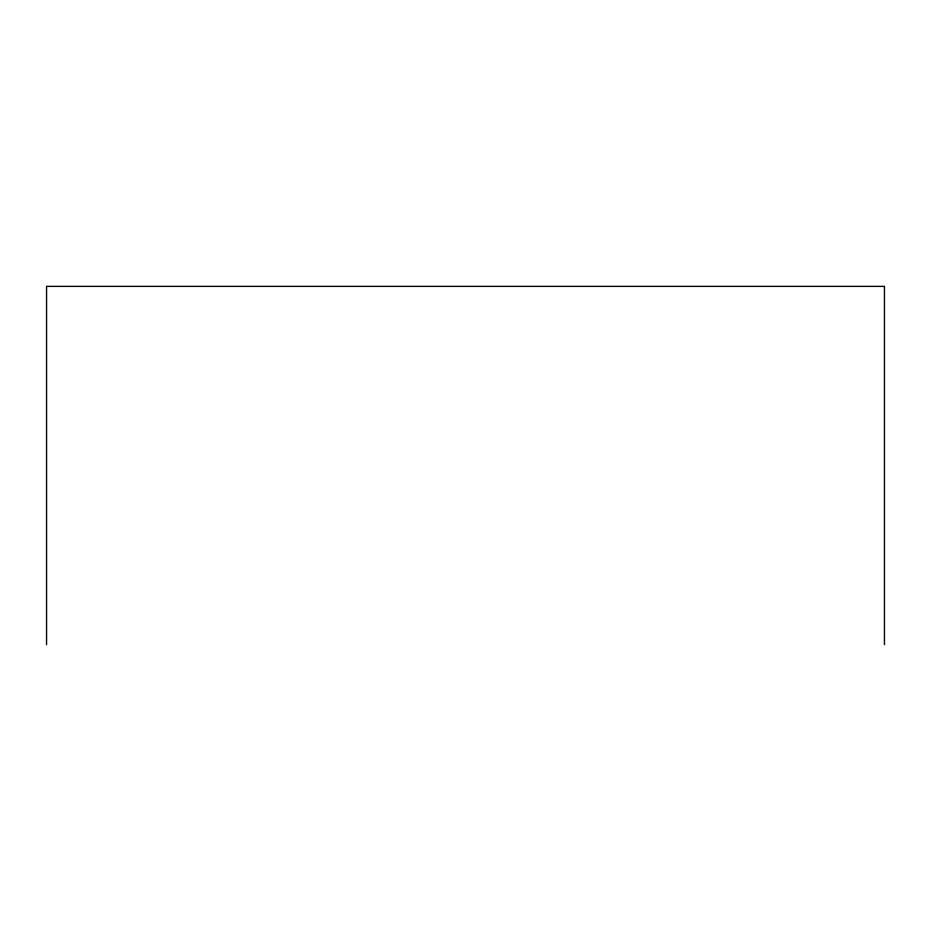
<?xml version="1.0" encoding="UTF-8"?>
<svg xmlns="http://www.w3.org/2000/svg" width="931" height="931" viewBox="0 0 931 931"><rect width="100%" height="100%" fill="white"/><g stroke="black" fill="none" stroke-linecap="round" stroke-linejoin="round"><path stroke-width="1.4" d="M884.45 644.624L884.45 286.376L46.55 286.376L46.55 644.624"/></g></svg>
